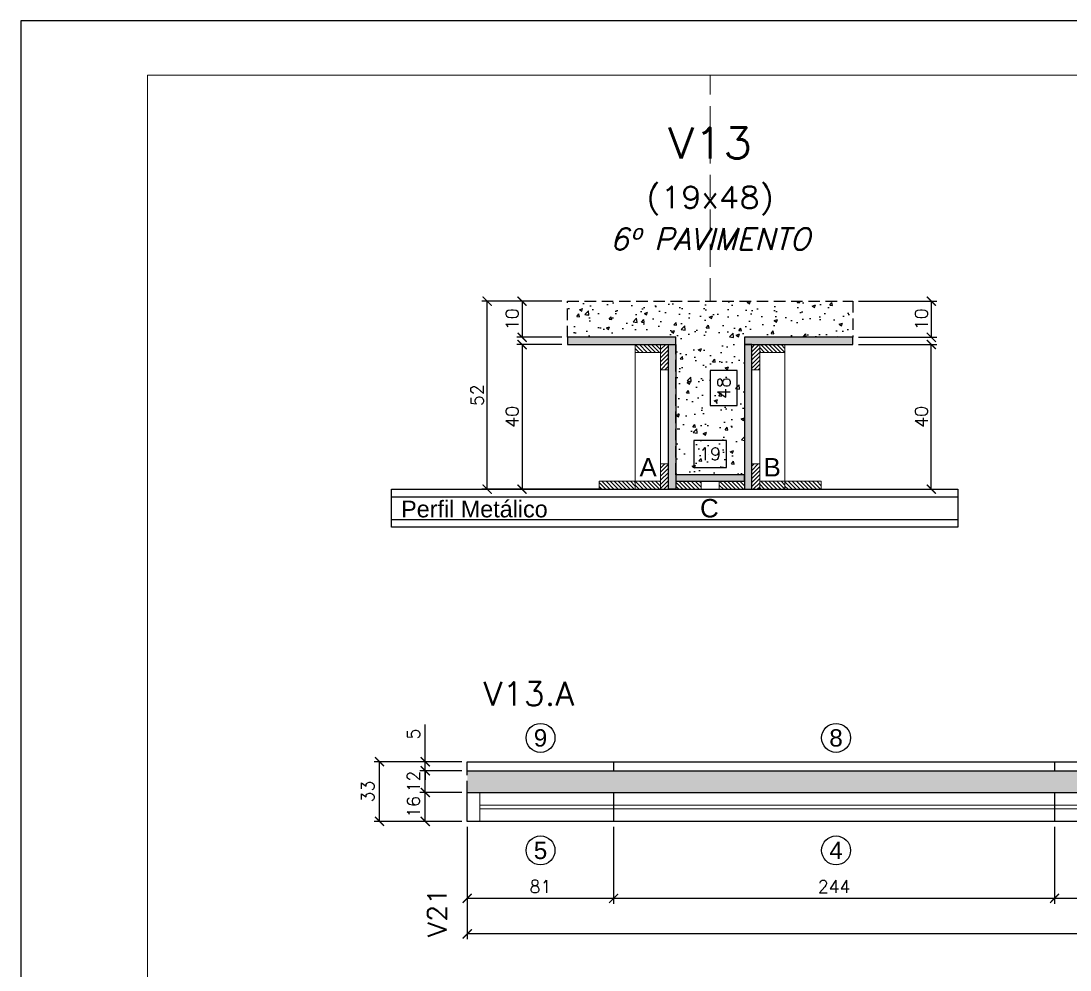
# Model space of a CAD drawing. Extents: x -23436 to 4767, y -4638 to 9755.
# Drawn here: x -20676 to -20096, y 1157 to 1682 of the extents above; entities that cross this region are included whole.
import ezdxf
from ezdxf.enums import TextEntityAlignment as Align

# ---------------------------------------------------------------- set-up
doc = ezdxf.new("R2010")
doc.units = 0
doc.header["$PDMODE"] = 2
doc.header["$PDSIZE"] = 10
doc.linetypes.add('CABLIN', pattern=[0.35, 0.25, -0.1])
doc.linetypes.add('HIDDEN', pattern=[9.525, 6.35, -3.175])
doc.layers.get('0').update_dxf_attribs({"lineweight": 13})
doc.layers.get('Defpoints').update_dxf_attribs({"lineweight": 13})
for name, color, linetype in [('Concreto', 250, 'HIDDEN'), ('Cota', 4, 'Continuous'), ('Cota Seção (2x)', 4, 'Continuous'), ('Hachura', 252, 'CABLIN'), ('MB Logo', 255, 'Continuous'), ('Painéis', 200, 'Continuous'), ('Perfil Metálico', 224, 'Continuous'), ('Romaneio', 10, 'Continuous'), ('Texto de Titulo', 7, 'Continuous'), ('Texto Qtd Sarr', 242, 'Continuous')]:
    doc.layers.add(name, color=color, linetype=linetype)
for name, color, linetype, lineweight in [('FOLHA MB', 7, 'Continuous', 13), ('Madeira', 100, 'Continuous', 13), ('Sarr 2.2x7', 40, 'Continuous', 9), ('Texto Seção', 7, 'Continuous', 15)]:
    doc.layers.add(name, color=color, linetype=linetype, lineweight=lineweight)
doc.layers.add('Laje_Perimetro', color=7, linetype='Continuous', plot=False)
doc.styles.add('ARIAL', font='arial.ttf', dxfattribs={"oblique": 15, "height": 25})
doc.styles.add('REGUA-120', font='ROMANS.shx', dxfattribs={"height": 15})
doc.styles.add('ROMANS', font='romans.shx')
doc.dimstyles.new('Cota Paínel', dxfattribs={"dimtxt": 7, "dimasz": 5, "dimexe": 3, "dimexo": 3, "dimgap": 3, "dimtad": 1, "dimdec": 1, "dimzin": 12, "dimdsep": 46, "dimtxsty": 'ROMANS', "dimblk": 'ARCHTICK', "dimcen": 0, "dimclrd": 4, "dimclre": 4, "dimclrt": 1, "dimadec": 1, "dimazin": 3, "dimtfac": 1, "dimtdec": 1, "dimtmove": 0, "dimatfit": 3, "dimldrblk": 'OBLIQUE', "dimfxl": 1, "dimtolj": 1, "dimtzin": 12, "dimarcsym": 0})
doc.dimstyles.new('Cota Seção (2x)', dxfattribs={"dimtxt": 7, "dimasz": 5, "dimexe": 3, "dimexo": 3, "dimgap": 2, "dimtad": 3, "dimdec": 1, "dimlfac": 0.5, "dimzin": 12, "dimdsep": 46, "dimtxsty": 'ROMANS', "dimblk": 'ARCHTICK', "dimcen": 0, "dimclrd": 4, "dimclre": 4, "dimclrt": 1, "dimadec": 1, "dimazin": 3, "dimtfac": 1, "dimtdec": 1, "dimtmove": 0, "dimatfit": 3, "dimldrblk": 'OBLIQUE', "dimfxl": 1, "dimtolj": 1, "dimtzin": 12, "dimarcsym": 0})
doc.dimstyles.new('Cota Seção interna', dxfattribs={"dimtxt": 7, "dimasz": 6, "dimexe": 0.18, "dimexo": 2, "dimgap": -4, "dimtad": 3, "dimdec": 1, "dimlfac": 0.5, "dimzin": 12, "dimdsep": 46, "dimtxsty": 'ROMANS', "dimblk": 'ARCHTICK', "dimcen": 0.09, "dimse1": 1, "dimse2": 1, "dimsd1": 1, "dimsd2": 1, "dimclrd": 180, "dimclre": 5, "dimclrt": 1, "dimadec": 0, "dimazin": 3, "dimtfac": 1, "dimtdec": 1, "dimtofl": 0, "dimtmove": 0, "dimatfit": 3, "dimldrblk": 'ARCHTICK', "dimfxl": 1, "dimtolj": 1, "dimtzin": 0, "dimarcsym": 0})
pattern_1 = [(315, (2642.5429, -6806.3843), (1.12253202, 1.12253202), [])]
pattern_2 = [(45, (-12014.8336, 24463.8796), (-1.12253202, 1.12253202), [])]
pattern_3 = [(45, (-12014.8336, 24485.8796), (-1.12253202, 1.12253202), [])]

# ---------------------------------------------------------------- blocks, each defined once
blk = doc.blocks.new('A$C169d8357')
at = {"layer": 'FOLHA MB', "color": 1}
for points in [[(0, 1199.94), (0, 149.94), (1485.02, 149.94), (1485.02, 1199.94)], [(70, 1169.94), (70, 179.94), (1455.02, 179.94), (1455.02, 1169.94)]]:
    blk.add_lwpolyline(points, close=True, dxfattribs=at)
blk = doc.blocks.new('_ArchTick')
at = {"color": 0, "linetype": 'ByBlock', "const_width": 0.15}
blk.add_lwpolyline([(-0.5, -0.5), (0.5, 0.5)], dxfattribs=at)
blk = doc.blocks.new('*D807')
at = {"layer": 'Cota', "color": 4, "lineweight": -2, "transparency": 16777216}
for p, q in [((-20104.49, 1236.5), (-20104.49, 1193.91)), ((-19860.49, 1236.5), (-19860.49, 1193.91)), ((-19860.49, 1196.91), (-20104.49, 1196.91))]:
    blk.add_line(p, q, dxfattribs=at)
at = {"layer": 'Defpoints', "color": 0, "transparency": 16777216}
for p in [(-20104.49, 1239.5), (-19860.49, 1239.5), (-20104.49, 1196.91)]:
    blk.add_point(p, dxfattribs=at)
at = {"layer": 'Cota', "color": 4, "lineweight": -2, "transparency": 16777216, "xscale": 5, "yscale": 5, "zscale": 5, "rotation": 180}
blk.add_blockref('_ArchTick', (-20104.49, 1196.91), dxfattribs=at)
at = {"layer": 'Cota', "color": 4, "lineweight": -2, "transparency": 16777216, "xscale": 5, "yscale": 5, "zscale": 5}
blk.add_blockref('_ArchTick', (-19860.49, 1196.91), dxfattribs=at)
at = {"layer": 'Cota', "color": 1, "transparency": 16777216, "insert": (-19982.49, 1203.41), "char_height": 7, "attachment_point": 5, "style": 'ROMANS'}
blk.add_mtext('\\A1;244', dxfattribs=at)
blk = doc.blocks.new('_OBLIQUE')
at = {"color": 0, "linetype": 'ByBlock', "lineweight": -2}
for p, q in [((0, 0), (-1, 0)), ((-0.5, -0.5), (0.5, 0.5))]:
    blk.add_line(p, q, dxfattribs=at)
blk = doc.blocks.new('*D808')
at = {"layer": 'Cota', "color": 4, "lineweight": -2, "transparency": 16777216}
for p, q in [((-20348.49, 1236.5), (-20348.49, 1193.91)), ((-20104.49, 1236.5), (-20104.49, 1193.91)), ((-20104.49, 1196.91), (-20348.49, 1196.91))]:
    blk.add_line(p, q, dxfattribs=at)
at = {"layer": 'Defpoints', "color": 0, "transparency": 16777216}
for p in [(-20348.49, 1239.5), (-20104.49, 1239.5), (-20348.49, 1196.91)]:
    blk.add_point(p, dxfattribs=at)
at = {"layer": 'Cota', "color": 4, "lineweight": -2, "transparency": 16777216, "xscale": 5, "yscale": 5, "zscale": 5, "rotation": 180}
blk.add_blockref('_ArchTick', (-20348.49, 1196.91), dxfattribs=at)
at = {"layer": 'Cota', "color": 4, "lineweight": -2, "transparency": 16777216, "xscale": 5, "yscale": 5, "zscale": 5}
blk.add_blockref('_ArchTick', (-20104.49, 1196.91), dxfattribs=at)
at = {"layer": 'Cota', "color": 1, "transparency": 16777216, "insert": (-20226.49, 1203.41), "char_height": 7, "attachment_point": 5, "style": 'ROMANS'}
blk.add_mtext('\\A1;244', dxfattribs=at)
blk = doc.blocks.new('*D809')
at = {"layer": 'Cota', "color": 4, "lineweight": -2, "transparency": 16777216}
for p, q in [((-20429.49, 1236.5), (-20429.49, 1193.91)), ((-20348.49, 1236.5), (-20348.49, 1193.91)), ((-20348.49, 1196.91), (-20429.49, 1196.91))]:
    blk.add_line(p, q, dxfattribs=at)
at = {"layer": 'Defpoints', "color": 0, "transparency": 16777216}
for p in [(-20429.49, 1239.5), (-20348.49, 1239.5), (-20429.49, 1196.91)]:
    blk.add_point(p, dxfattribs=at)
at = {"layer": 'Cota', "color": 4, "lineweight": -2, "transparency": 16777216, "xscale": 5, "yscale": 5, "zscale": 5, "rotation": 180}
blk.add_blockref('_ArchTick', (-20429.49, 1196.91), dxfattribs=at)
at = {"layer": 'Cota', "color": 4, "lineweight": -2, "transparency": 16777216, "xscale": 5, "yscale": 5, "zscale": 5}
blk.add_blockref('_ArchTick', (-20348.49, 1196.91), dxfattribs=at)
at = {"layer": 'Cota', "color": 1, "transparency": 16777216, "insert": (-20388.99, 1203.41), "char_height": 7, "attachment_point": 5, "style": 'ROMANS'}
blk.add_mtext('\\A1;81', dxfattribs=at)
blk = doc.blocks.new('*D810')
at = {"layer": 'Cota', "color": 4, "lineweight": -2, "transparency": 16777216}
for p, q in [((-20432.49, 1255.5), (-20455.69, 1255.5)), ((-20452.69, 1239.5), (-20452.69, 1255.5)), ((-20432.49, 1239.5), (-20455.69, 1239.5))]:
    blk.add_line(p, q, dxfattribs=at)
at = {"layer": 'Defpoints', "color": 0, "transparency": 16777216}
for p in [(-20452.69, 1255.5), (-20429.49, 1255.5), (-20429.49, 1239.5)]:
    blk.add_point(p, dxfattribs=at)
at = {"layer": 'Cota', "color": 4, "lineweight": -2, "transparency": 16777216, "xscale": 5, "yscale": 5, "zscale": 5}
for p, rotation in [((-20452.69, 1255.5), 90), ((-20452.69, 1239.5), 270)]:
    blk.add_blockref('_ArchTick', p, dxfattribs=dict(at, rotation=rotation))
at = {"layer": 'Cota', "color": 1, "transparency": 16777216, "insert": (-20459.19, 1247.5), "char_height": 7, "attachment_point": 5, "rotation": 90, "style": 'ROMANS'}
blk.add_mtext('\\A1;16', dxfattribs=at)
blk = doc.blocks.new('*D811')
at = {"layer": 'Cota', "color": 4, "lineweight": -2, "transparency": 16777216}
for p, q in [((-20432.49, 1267.5), (-20455.69, 1267.5)), ((-20452.69, 1255.5), (-20452.69, 1267.5)), ((-20432.49, 1255.5), (-20455.69, 1255.5))]:
    blk.add_line(p, q, dxfattribs=at)
at = {"layer": 'Defpoints', "color": 0, "transparency": 16777216}
for p in [(-20452.69, 1267.5), (-20429.49, 1267.5), (-20429.49, 1255.5)]:
    blk.add_point(p, dxfattribs=at)
at = {"layer": 'Cota', "color": 4, "lineweight": -2, "transparency": 16777216, "xscale": 5, "yscale": 5, "zscale": 5}
for p, rotation in [((-20452.69, 1267.5), 90), ((-20452.69, 1255.5), 270)]:
    blk.add_blockref('_ArchTick', p, dxfattribs=dict(at, rotation=rotation))
at = {"layer": 'Cota', "color": 1, "transparency": 16777216, "insert": (-20459.19, 1261.5), "char_height": 7, "attachment_point": 5, "rotation": 90, "style": 'ROMANS'}
blk.add_mtext('\\A1;12', dxfattribs=at)
blk = doc.blocks.new('*D812')
at = {"layer": 'Cota', "color": 4, "lineweight": -2, "transparency": 16777216}
for p, q in [((-20452.69, 1272.5), (-20452.69, 1293.16)), ((-20432.49, 1272.5), (-20455.69, 1272.5)), ((-20452.69, 1267.5), (-20452.69, 1272.5)), ((-20432.49, 1267.5), (-20455.69, 1267.5)), ((-20452.69, 1267.5), (-20452.69, 1262.5))]:
    blk.add_line(p, q, dxfattribs=at)
at = {"layer": 'Defpoints', "color": 0, "transparency": 16777216}
for p in [(-20452.69, 1272.5), (-20429.49, 1272.5), (-20429.49, 1267.5)]:
    blk.add_point(p, dxfattribs=at)
at = {"layer": 'Cota', "color": 4, "lineweight": -2, "transparency": 16777216, "xscale": 5, "yscale": 5, "zscale": 5}
for p, rotation in [((-20452.69, 1272.5), 270), ((-20452.69, 1267.5), 90)]:
    blk.add_blockref('_ArchTick', p, dxfattribs=dict(at, rotation=rotation))
at = {"layer": 'Cota', "color": 1, "transparency": 16777216, "insert": (-20459.19, 1287.83), "char_height": 7, "attachment_point": 5, "rotation": 90, "style": 'ROMANS'}
blk.add_mtext('\\A1;5', dxfattribs=at)
blk = doc.blocks.new('*D813')
at = {"layer": 'Cota', "color": 4, "lineweight": -2, "transparency": 16777216}
for p, q in [((-20432.49, 1272.5), (-20481, 1272.5)), ((-20478, 1239.5), (-20478, 1272.5)), ((-20432.49, 1239.5), (-20481, 1239.5))]:
    blk.add_line(p, q, dxfattribs=at)
at = {"layer": 'Defpoints', "color": 0, "transparency": 16777216}
for p in [(-20478, 1272.5), (-20429.49, 1272.5), (-20429.49, 1239.5)]:
    blk.add_point(p, dxfattribs=at)
at = {"layer": 'Cota', "color": 4, "lineweight": -2, "transparency": 16777216, "xscale": 5, "yscale": 5, "zscale": 5}
for p, rotation in [((-20478, 1272.5), 90), ((-20478, 1239.5), 270)]:
    blk.add_blockref('_ArchTick', p, dxfattribs=dict(at, rotation=rotation))
at = {"layer": 'Cota', "color": 1, "transparency": 16777216, "insert": (-20484.5, 1256), "char_height": 7, "attachment_point": 5, "rotation": 90, "style": 'ROMANS'}
blk.add_mtext('\\A1;33', dxfattribs=at)
blk = doc.blocks.new('*D798')
at = {"layer": 'Cota', "color": 4, "lineweight": -2, "transparency": 16777216}
for p, q in [((-20429.49, 1236.5), (-20429.49, 1174.25)), ((-19616.49, 1236.5), (-19616.49, 1174.25)), ((-19616.49, 1177.25), (-20429.49, 1177.25))]:
    blk.add_line(p, q, dxfattribs=at)
at = {"layer": 'Defpoints', "color": 0, "transparency": 16777216}
for p in [(-20429.49, 1239.5), (-19616.49, 1239.5), (-20429.49, 1177.25)]:
    blk.add_point(p, dxfattribs=at)
at = {"layer": 'Cota', "color": 4, "lineweight": -2, "transparency": 16777216, "xscale": 5, "yscale": 5, "zscale": 5, "rotation": 180}
blk.add_blockref('_ArchTick', (-20429.49, 1177.25), dxfattribs=at)
at = {"layer": 'Cota', "color": 4, "lineweight": -2, "transparency": 16777216, "xscale": 5, "yscale": 5, "zscale": 5}
blk.add_blockref('_ArchTick', (-19616.49, 1177.25), dxfattribs=at)
at = {"layer": 'Cota', "color": 1, "transparency": 16777216, "insert": (-20022.99, 1183.75), "char_height": 7, "attachment_point": 5, "style": 'ROMANS'}
blk.add_mtext('\\A1;813', dxfattribs=at)
blk = doc.blocks.new('titulo1')
at = {"layer": 'Defpoints', "color": 252, "linetype": 'HIDDEN', "ltscale": 2}
blk.add_line((0, 0), (0, 125), dxfattribs=at)
at = {"layer": 'Defpoints', "style": 'ROMANS', "oblique": 15}
blk.add_attdef('FOLHA', text='', height=10, dxfattribs=at).set_placement((0, 15.58), align=Align.MIDDLE_CENTER)
at = {"layer": 'Texto Qtd Sarr', "color": 3, "style": 'ROMANS', "oblique": 15}
for tag, height, p in [('TITULO', 17, (0, 71.45)), ('SEÇÃO', 12, (0, 41.55))]:
    blk.add_attdef(tag, text='', height=height, dxfattribs=at).set_placement(p, align=Align.MIDDLE_CENTER)
blk = doc.blocks.new('*D821')
at = {"layer": 'Cota Seção (2x)', "color": 180, "lineweight": -2, "transparency": 16777216}
for p, q in [((-20286.08, 1450.26), (-20304.08, 1450.26)), ((-20304.08, 1450.26), (-20304.08, 1435.26)), ((-20286.08, 1435.26), (-20286.08, 1450.26)), ((-20304.08, 1435.26), (-20286.08, 1435.26))]:
    blk.add_line(p, q, dxfattribs=at)
at = {"layer": 'Defpoints', "color": 0, "transparency": 16777216}
for p in [(-20314.08, 1431.26), (-20276.08, 1431.26), (-20276.08, 1431.26)]:
    blk.add_point(p, dxfattribs=at)
at = {"layer": 'Cota Seção (2x)', "color": 1, "transparency": 16777216, "insert": (-20295.08, 1442.76), "char_height": 7, "attachment_point": 5, "style": 'ROMANS'}
blk.add_mtext('\\A1;19', dxfattribs=at)
blk = doc.blocks.new('*D822')
at = {"layer": 'Cota', "color": 4, "lineweight": -2, "transparency": 16777216}
for p, q in [((-20213.08, 1527.26), (-20169.71, 1527.26)), ((-20172.71, 1527.26), (-20172.71, 1507.26)), ((-20213.08, 1507.26), (-20169.71, 1507.26))]:
    blk.add_line(p, q, dxfattribs=at)
at = {"layer": 'Defpoints', "color": 0, "transparency": 16777216}
for p in [(-20216.08, 1527.26), (-20216.08, 1507.26), (-20172.71, 1507.26)]:
    blk.add_point(p, dxfattribs=at)
at = {"layer": 'Cota', "color": 4, "lineweight": -2, "transparency": 16777216, "xscale": 5, "yscale": 5, "zscale": 5}
for p, rotation in [((-20172.71, 1527.26), 90), ((-20172.71, 1507.26), 270)]:
    blk.add_blockref('_ArchTick', p, dxfattribs=dict(at, rotation=rotation))
at = {"layer": 'Cota', "color": 1, "transparency": 16777216, "insert": (-20178.21, 1517.26), "char_height": 7, "attachment_point": 5, "rotation": 90, "style": 'ROMANS'}
blk.add_mtext('\\A1;10', dxfattribs=at)
blk = doc.blocks.new('*D827')
at = {"layer": 'Cota', "color": 4, "lineweight": -2, "transparency": 16777216}
for p, q in [((-20377.08, 1527.26), (-20421.45, 1527.26)), ((-20418.45, 1423.26), (-20418.45, 1527.26)), ((-20355.08, 1423.26), (-20421.45, 1423.26))]:
    blk.add_line(p, q, dxfattribs=at)
at = {"layer": 'Defpoints', "color": 0, "transparency": 16777216}
for p in [(-20418.45, 1527.26), (-20374.08, 1527.26), (-20352.08, 1423.26)]:
    blk.add_point(p, dxfattribs=at)
at = {"layer": 'Cota', "color": 4, "lineweight": -2, "transparency": 16777216, "xscale": 5, "yscale": 5, "zscale": 5}
for p, rotation in [((-20418.45, 1527.26), 90), ((-20418.45, 1423.26), 270)]:
    blk.add_blockref('_ArchTick', p, dxfattribs=dict(at, rotation=rotation))
at = {"layer": 'Cota', "color": 1, "transparency": 16777216, "insert": (-20423.95, 1475.26), "char_height": 7, "attachment_point": 5, "rotation": 90, "style": 'ROMANS'}
blk.add_mtext('\\A1;52', dxfattribs=at)
blk = doc.blocks.new('*D828')
at = {"layer": 'Cota', "color": 4, "lineweight": -2, "transparency": 16777216}
for p, q in [((-20213.08, 1503.26), (-20169.71, 1503.26)), ((-20172.71, 1423.26), (-20172.71, 1503.26)), ((-20235.08, 1423.26), (-20169.71, 1423.26))]:
    blk.add_line(p, q, dxfattribs=at)
at = {"layer": 'Defpoints', "color": 0, "transparency": 16777216}
for p in [(-20216.08, 1503.26), (-20172.71, 1503.26), (-20238.08, 1423.26)]:
    blk.add_point(p, dxfattribs=at)
at = {"layer": 'Cota', "color": 4, "lineweight": -2, "transparency": 16777216, "xscale": 5, "yscale": 5, "zscale": 5}
for p, rotation in [((-20172.71, 1503.26), 90), ((-20172.71, 1423.26), 270)]:
    blk.add_blockref('_ArchTick', p, dxfattribs=dict(at, rotation=rotation))
at = {"layer": 'Cota', "color": 1, "transparency": 16777216, "insert": (-20178.21, 1463.26), "char_height": 7, "attachment_point": 5, "rotation": 90, "style": 'ROMANS'}
blk.add_mtext('\\A1;40', dxfattribs=at)
blk = doc.blocks.new('*D829')
at = {"layer": 'Cota Seção (2x)', "color": 180, "lineweight": -2, "transparency": 16777216}
for p, q in [((-20280.08, 1488.93), (-20295.08, 1488.93)), ((-20295.08, 1488.93), (-20295.08, 1469.59)), ((-20280.08, 1469.59), (-20280.08, 1488.93)), ((-20295.08, 1469.59), (-20280.08, 1469.59))]:
    blk.add_line(p, q, dxfattribs=at)
at = {"layer": 'Defpoints', "color": 0, "transparency": 16777216}
for p in [(-20276.08, 1527.26), (-20276.08, 1527.26), (-20276.08, 1431.26)]:
    blk.add_point(p, dxfattribs=at)
at = {"layer": 'Cota Seção (2x)', "color": 1, "transparency": 16777216, "insert": (-20287.58, 1479.26), "char_height": 7, "attachment_point": 5, "rotation": 90, "style": 'ROMANS'}
blk.add_mtext('\\A1;48', dxfattribs=at)
blk = doc.blocks.new('*D830')
at = {"layer": 'Cota', "color": 4, "lineweight": -2, "transparency": 16777216}
for p, q in [((-20377.08, 1527.26), (-20402.13, 1527.26)), ((-20399.13, 1527.26), (-20399.13, 1507.26)), ((-20377.08, 1507.26), (-20402.13, 1507.26))]:
    blk.add_line(p, q, dxfattribs=at)
at = {"layer": 'Defpoints', "color": 0, "transparency": 16777216}
for p in [(-20374.08, 1527.26), (-20399.13, 1507.26), (-20374.08, 1507.26)]:
    blk.add_point(p, dxfattribs=at)
at = {"layer": 'Cota', "color": 4, "lineweight": -2, "transparency": 16777216, "xscale": 5, "yscale": 5, "zscale": 5}
for p, rotation in [((-20399.13, 1527.26), 90), ((-20399.13, 1507.26), 270)]:
    blk.add_blockref('_ArchTick', p, dxfattribs=dict(at, rotation=rotation))
at = {"layer": 'Cota', "color": 1, "transparency": 16777216, "insert": (-20404.63, 1517.26), "char_height": 7, "attachment_point": 5, "rotation": 90, "style": 'ROMANS'}
blk.add_mtext('\\A1;10', dxfattribs=at)
blk = doc.blocks.new('*D831')
at = {"layer": 'Cota', "color": 4, "lineweight": -2, "transparency": 16777216}
for p, q in [((-20377.08, 1503.26), (-20402.13, 1503.26)), ((-20399.13, 1503.26), (-20399.13, 1423.26)), ((-20355.08, 1423.26), (-20402.13, 1423.26))]:
    blk.add_line(p, q, dxfattribs=at)
at = {"layer": 'Defpoints', "color": 0, "transparency": 16777216}
for p in [(-20374.08, 1503.26), (-20399.13, 1423.26), (-20352.08, 1423.26)]:
    blk.add_point(p, dxfattribs=at)
at = {"layer": 'Cota', "color": 4, "lineweight": -2, "transparency": 16777216, "xscale": 5, "yscale": 5, "zscale": 5}
for p, rotation in [((-20399.13, 1503.26), 90), ((-20399.13, 1423.26), 270)]:
    blk.add_blockref('_ArchTick', p, dxfattribs=dict(at, rotation=rotation))
at = {"layer": 'Cota', "color": 1, "transparency": 16777216, "insert": (-20404.63, 1463.26), "char_height": 7, "attachment_point": 5, "rotation": 90, "style": 'ROMANS'}
blk.add_mtext('\\A1;40', dxfattribs=at)

msp = doc.modelspace()

# ---------------------------------------------------------------- hatches: boundary and pattern name
at = {"layer": 'Concreto'}
h = msp.add_hatch(dxfattribs=at)
h.set_pattern_fill('AR-CONC', color=256, scale=2.5)
h.set_pattern_definition([(50, (-1497.448, -5719.665), (17.931505, -1.568803), [1.875, -20.625]), (355, (-1497.448, -5719.665), (-3.468783, 18.804803), [1.5, -16.5]), (100.45144, (-1495.953, -5719.796), (14.462721, 17.236), [1.593505, -17.528553]), (46.1842, (-1497.448, -5714.665), (26.681033, -4.137982), [2.8125, -30.9375]), (96.63564, (-1495.224, -5715.01), (23.36655, 24.352965), [2.39026, -26.292844]), (351.18416, (-1497.448, -5714.665), (23.36655, 24.352965), [2.25, -24.75]), (21, (-1494.948, -5715.915), (14.922676, -10.065472), [1.875, -20.625]), (326, (-1494.948, -5715.915), (6.082883, 18.128751), [1.5, -16.5]), (71.45144, (-1493.704, -5716.754), (21.00556, 8.063279), [1.593505, -17.528553]), (37.5, (-1497.448, -5719.6655), (0.3039964, 8.3223463), [0, -16.3, 0, -16.75, 0, -16.5625]), (7.5, (-1497.448, -5719.6655), (6.5767384, 9.8602928), [0, -9.55, 0, -15.925, 0, -6.3125]), (327.5, (-1503.023, -5719.6655), (13.345561, -0.5638718), [0, -6.25, 0, -19.5, 0, -25.875]), (317.5, (-1505.523, -5719.665), (14.579654, 2.5026246), [0, -8.125, 0, -12.95, 0, -18.375])])
h.paths.add_polyline_path([(-20374.08, 1507.26), (-20374.08, 1527.26), (-20216.08, 1527.26), (-20216.08, 1507.26), (-20276.08, 1507.26), (-20276.08, 1431.26), (-20314.08, 1431.26), (-20314.08, 1507.26)])
h = msp.add_hatch(dxfattribs=at)
h.set_pattern_fill('AR-CONC', color=256, scale=2.5)
h.set_pattern_definition([(50, (-4755.02, -1150), (17.931505, -1.568803), [1.875, -20.625]), (355, (-4755.02, -1150), (-3.468783, 18.804803), [1.5, -16.5]), (100.45144, (-4753.526, -1150.13), (14.462721, 17.236), [1.593505, -17.528553]), (46.1842, (-4755.02, -1145), (26.681033, -4.137982), [2.8125, -30.9375]), (96.63564, (-4752.797, -1145.345), (23.36655, 24.352965), [2.39026, -26.292844]), (351.18416, (-4755.02, -1145), (23.36655, 24.352965), [2.25, -24.75]), (21, (-4752.52, -1146.25), (14.922676, -10.065472), [1.875, -20.625]), (326, (-4752.52, -1146.25), (6.082883, 18.128751), [1.5, -16.5]), (71.45144, (-4751.277, -1147.089), (21.00556, 8.063279), [1.593505, -17.528553]), (37.5, (-4755.0204, -1150), (0.3039964, 8.3223463), [0, -16.3, 0, -16.75, 0, -16.5625]), (7.5, (-4755.02, -1150), (6.5767384, 9.860293), [0, -9.55, 0, -15.925, 0, -6.3125]), (327.5, (-4760.5954, -1150), (13.345561, -0.5638718), [0, -6.25, 0, -19.5, 0, -25.875]), (317.5, (-4763.095, -1150), (14.579654, 2.5026246), [0, -8.125, 0, -12.95, 0, -18.375])])
h.paths.add_polyline_path([(-20429.49, 1267.5), (-19616.49, 1267.5), (-19616.49, 1255.5), (-20429.49, 1255.5)])
at = {"layer": 'Hachura'}
h = msp.add_hatch(color=256, dxfattribs=at)
h.dxf.hatch_style = 1
h.paths.add_polyline_path([(-20314.08, 1503.26), (-20314.08, 1507.26), (-20374.08, 1507.26), (-20374.08, 1503.26)])
h = msp.add_hatch(color=256, dxfattribs=at)
h.dxf.hatch_style = 1
h.paths.add_polyline_path([(-20216.08, 1503.26), (-20216.08, 1507.26), (-20276.08, 1507.26), (-20276.08, 1503.26)])
h = msp.add_hatch(dxfattribs=at)
h.set_pattern_fill('ANSI31', color=256, scale=0.5, angle=270, style=0)
h.set_pattern_definition([(315, (2638.1429, -6804.3843), (1.12253202, 1.12253202), [])])
h.paths.add_polyline_path([(-20322.48, 1498.86), (-20322.48, 1503.26), (-20336.48, 1503.26), (-20336.48, 1498.86)])
h = msp.add_hatch(dxfattribs=at)
h.set_pattern_fill('ANSI31', color=256, scale=0.5, angle=360, style=0)
h.set_pattern_definition(pattern_2)
h.paths.add_polyline_path([(-20318.08, 1503.26), (-20322.48, 1503.26), (-20322.48, 1489.26), (-20318.08, 1489.26)])
h = msp.add_hatch(color=256, dxfattribs=at)
h.dxf.hatch_style = 1
h.paths.add_polyline_path([(-20318.08, 1503.26), (-20314.08, 1503.26), (-20314.08, 1423.26), (-20318.08, 1423.26)])
h = msp.add_hatch(color=256, dxfattribs=at)
h.dxf.hatch_style = 1
h.paths.add_polyline_path([(-20272.08, 1503.26), (-20276.08, 1503.26), (-20276.08, 1423.26), (-20272.08, 1423.26)])
h = msp.add_hatch(dxfattribs=at)
h.set_pattern_fill('ANSI31', color=256, scale=0.5, angle=360, style=0)
h.set_pattern_definition(pattern_2)
h.paths.add_polyline_path([(-20272.08, 1503.26), (-20267.68, 1503.26), (-20267.68, 1489.26), (-20272.08, 1489.26)])
h = msp.add_hatch(dxfattribs=at)
h.set_pattern_fill('ANSI31', color=256, scale=0.5, angle=270, style=0)
h.set_pattern_definition([(315, (2646.9429, -6804.3843), (1.12253202, 1.12253202), [])])
h.paths.add_polyline_path([(-20267.68, 1498.86), (-20267.68, 1503.26), (-20253.68, 1503.26), (-20253.68, 1498.86)])
h = msp.add_hatch(dxfattribs=at)
h.set_pattern_fill('ANSI31', color=256, scale=0.5, angle=360, style=0)
h.set_pattern_definition(pattern_3)
h.paths.add_polyline_path([(-20318.08, 1423.26), (-20322.48, 1423.26), (-20322.48, 1437.26), (-20318.08, 1437.26)])
h = msp.add_hatch(dxfattribs=at)
h.set_pattern_fill('ANSI31', color=256, scale=0.5, angle=360, style=0)
h.set_pattern_definition(pattern_3)
h.paths.add_polyline_path([(-20272.08, 1423.26), (-20267.68, 1423.26), (-20267.68, 1437.26), (-20272.08, 1437.26)])
h = msp.add_hatch(color=256, dxfattribs=at)
h.dxf.hatch_style = 1
h.paths.add_polyline_path([(-20276.08, 1427.66), (-20276.08, 1431.26), (-20314.08, 1431.26), (-20314.08, 1427.66)])
h = msp.add_hatch(dxfattribs=at)
h.set_pattern_fill('ANSI31', color=256, scale=0.5, angle=270, style=0)
h.set_pattern_definition([(315, (2638.1429, -6806.3843), (1.12253202, 1.12253202), [])])
h.paths.add_polyline_path([(-20356.48, 1423.26), (-20356.48, 1427.66), (-20336.48, 1427.66), (-20336.48, 1423.26)])
h = msp.add_hatch(dxfattribs=at)
h.set_pattern_fill('ANSI31', color=256, scale=0.5, angle=270, style=0)
h.set_pattern_definition([(315, (2638.1429, -6879.9843), (1.12253202, 1.12253202), [])])
h.paths.add_polyline_path([(-20322.48, 1423.26), (-20322.48, 1427.66), (-20336.48, 1427.66), (-20336.48, 1423.26)])
h = msp.add_hatch(dxfattribs=at)
h.set_pattern_fill('ANSI31', color=256, scale=0.5, angle=270, style=0)
h.set_pattern_definition(pattern_1)
h.paths.add_polyline_path([(-20314.08, 1423.26), (-20314.08, 1427.66), (-20300.08, 1427.66), (-20300.08, 1423.26)])
h = msp.add_hatch(dxfattribs=at)
h.set_pattern_fill('ANSI31', color=256, scale=0.5, angle=270, style=0)
h.set_pattern_definition(pattern_1)
h.paths.add_polyline_path([(-20276.08, 1423.26), (-20276.08, 1427.66), (-20290.08, 1427.66), (-20290.08, 1423.26)])
h = msp.add_hatch(dxfattribs=at)
h.set_pattern_fill('ANSI31', color=256, scale=0.5, angle=270, style=0)
h.set_pattern_definition([(315, (2646.9429, -6879.9843), (1.12253202, 1.12253202), [])])
h.paths.add_polyline_path([(-20267.68, 1423.26), (-20267.68, 1427.66), (-20253.68, 1427.66), (-20253.68, 1423.26)])
h = msp.add_hatch(dxfattribs=at)
h.set_pattern_fill('ANSI31', color=256, scale=0.5, angle=270, style=0)
h.set_pattern_definition([(315, (2646.9429, -6806.3843), (1.12253202, 1.12253202), [])])
h.paths.add_polyline_path([(-20233.68, 1423.26), (-20233.68, 1427.66), (-20253.68, 1427.66), (-20253.68, 1423.26)])

# ---------------------------------------------------------------- linework, layer by layer
at = {"layer": 'Concreto'}
msp.add_line((-20429.49, 1255.5), (-20429.49, 1267.5), dxfattribs=at)
msp.add_lwpolyline([(-20374.08, 1507.26), (-20374.08, 1527.26), (-20216.08, 1527.26), (-20216.08, 1507.26), (-20276.08, 1507.26), (-20276.08, 1431.26), (-20314.08, 1431.26), (-20314.08, 1507.26)], close=True, dxfattribs=at)
at = {"layer": 'Laje_Perimetro'}
msp.add_lwpolyline([(-19191.38, 1682.26), (-20676.4, 1682.26), (-20676.4, 632.26), (-19191.38, 632.26)], close=True, dxfattribs=at)
at = {"layer": 'Madeira'}
for points in [[(-20322.48, 1498.86), (-20322.48, 1503.26), (-20336.48, 1503.26), (-20336.48, 1498.86)], [(-20322.48, 1503.26), (-20336.48, 1503.26), (-20336.48, 1423.26), (-20322.48, 1423.26)], [(-20318.08, 1503.26), (-20322.48, 1503.26), (-20322.48, 1489.26), (-20318.08, 1489.26)], [(-20272.08, 1503.26), (-20267.68, 1503.26), (-20267.68, 1489.26), (-20272.08, 1489.26)], [(-20267.68, 1498.86), (-20267.68, 1503.26), (-20253.68, 1503.26), (-20253.68, 1498.86)], [(-20267.68, 1503.26), (-20253.68, 1503.26), (-20253.68, 1423.26), (-20267.68, 1423.26)], [(-20318.08, 1423.26), (-20322.48, 1423.26), (-20322.48, 1437.26), (-20318.08, 1437.26)], [(-20272.08, 1423.26), (-20267.68, 1423.26), (-20267.68, 1437.26), (-20272.08, 1437.26)], [(-20356.48, 1423.26), (-20356.48, 1427.66), (-20336.48, 1427.66), (-20336.48, 1423.26)], [(-20322.48, 1423.26), (-20322.48, 1427.66), (-20336.48, 1427.66), (-20336.48, 1423.26)], [(-20314.08, 1423.26), (-20314.08, 1427.66), (-20300.08, 1427.66), (-20300.08, 1423.26)], [(-20276.08, 1423.26), (-20276.08, 1427.66), (-20290.08, 1427.66), (-20290.08, 1423.26)], [(-20267.68, 1423.26), (-20267.68, 1427.66), (-20253.68, 1427.66), (-20253.68, 1423.26)], [(-20233.68, 1423.26), (-20233.68, 1427.66), (-20253.68, 1427.66), (-20253.68, 1423.26)]]:
    msp.add_lwpolyline(points, close=True, dxfattribs=at)
at = {"layer": 'Painéis'}
for p, q in [((-20429.49, 1267.5), (-20429.49, 1272.5)), ((-20429.49, 1272.5), (-19616.49, 1272.5)), ((-20348.49, 1272.5), (-20348.49, 1267.5)), ((-20104.49, 1272.5), (-20104.49, 1267.5)), ((-20429.49, 1267.5), (-19616.49, 1267.5)), ((-20429.49, 1239.5), (-20429.49, 1255.5)), ((-20429.49, 1255.5), (-19616.49, 1255.5)), ((-20348.49, 1255.5), (-20348.49, 1239.5)), ((-20104.49, 1255.5), (-20104.49, 1239.5)), ((-19616.49, 1239.5), (-20429.49, 1239.5))]:
    msp.add_line(p, q, dxfattribs=at)
for points in [[(-20314.08, 1503.26), (-20314.08, 1507.26), (-20374.08, 1507.26), (-20374.08, 1503.26)], [(-20216.08, 1503.26), (-20216.08, 1507.26), (-20276.08, 1507.26), (-20276.08, 1503.26)], [(-20318.08, 1503.26), (-20314.08, 1503.26), (-20314.08, 1423.26), (-20318.08, 1423.26)], [(-20272.08, 1503.26), (-20276.08, 1503.26), (-20276.08, 1423.26), (-20272.08, 1423.26)], [(-20276.08, 1427.66), (-20276.08, 1431.26), (-20314.08, 1431.26), (-20314.08, 1427.66)]]:
    msp.add_lwpolyline(points, close=True, dxfattribs=at)
at = {"layer": 'Perfil Metálico'}
msp.add_lwpolyline([(-20158.06, 1402.19), (-20471.41, 1402.19), (-20471.41, 1423.26), (-20158.06, 1423.26)], close=True, dxfattribs=at)
for points in [[(-20471.41, 1419.1), (-20158.06, 1419.1)], [(-20158.06, 1406.35), (-20471.41, 1406.35)]]:
    msp.add_lwpolyline(points, dxfattribs=at)
at = {"layer": 'Romaneio'}
for centre in [(-20388.94, 1285.67), (-20225.43, 1285.67), (-20388.94, 1223.45), (-20225.43, 1223.45)]:
    msp.add_circle(centre, 8, dxfattribs=at)
at = {"layer": 'Sarr 2.2x7', "color": 50}
for p, q in [((-19616.49, 1272.5), (-20429.49, 1272.5)), ((-20429.49, 1272.5), (-20429.49, 1270)), ((-20429.49, 1267.5), (-20429.49, 1270)), ((-19616.49, 1267.5), (-20429.49, 1267.5)), ((-20429.49, 1255.5), (-20425.99, 1255.5)), ((-20429.49, 1255.5), (-20429.49, 1239.5)), ((-20422.49, 1255.5), (-20425.99, 1255.5)), ((-20422.49, 1255.5), (-20422.49, 1239.5)), ((-19616.49, 1255.5), (-20422.49, 1255.5)), ((-20422.49, 1255.5), (-20422.49, 1252)), ((-20422.49, 1248.5), (-20422.49, 1252)), ((-19616.49, 1248.5), (-20422.49, 1248.5)), ((-20422.49, 1246.5), (-20422.49, 1243)), ((-20422.49, 1246.5), (-19702.49, 1246.5)), ((-20422.49, 1239.5), (-20422.49, 1243)), ((-20429.49, 1239.5), (-20425.99, 1239.5)), ((-20422.49, 1239.5), (-20425.99, 1239.5)), ((-20422.49, 1239.5), (-19702.49, 1239.5))]:
    msp.add_line(p, q, dxfattribs=at)

# ---------------------------------------------------------------- block references
at = {"layer": 'MB Logo'}
msp.add_blockref('A$C169d8357', (-20676.4, 482.32), dxfattribs=at)
at = {"layer": 'Texto Seção'}
ref = msp.add_blockref('titulo1', (-20295.08, 1527.26), dxfattribs=at)
ref.add_attrib('TITULO', 'V13', dxfattribs={"layer": 'Texto de Titulo', "color": 7, "height": 17, "style": 'ROMANS', "width": 1.1}).set_placement((-20295.08, 1614.76), align=Align.MIDDLE_CENTER)
ref.add_attrib('SEÇÃO', '(19x48)', dxfattribs={"layer": 'Texto de Titulo', "color": 7, "height": 12, "style": 'ROMANS', "width": 1.1}).set_placement((-20295.08, 1584.76), align=Align.MIDDLE_CENTER)
ref.add_attrib('REAPROVEITAMENTO', '6º PAVIMENTO', dxfattribs={"layer": 'Texto de Titulo', "color": 7, "height": 12, "style": 'ROMANS', "oblique": 15}).set_placement((-20295.08, 1561.63), align=Align.MIDDLE_CENTER)

# ---------------------------------------------------------------- texts
at = {"layer": 'Romaneio', "color": 0, "style": 'ARIAL'}
for s, p in [('9', (-20388.94, 1285.67)), ('8', (-20225.43, 1285.67)), ('5', (-20388.94, 1223.45)), ('4', (-20225.43, 1223.45))]:
    msp.add_text(s, height=9.6, dxfattribs=at).set_placement(p, align=Align.MIDDLE_CENTER)
at = {"layer": 'Texto Seção', "color": 0, "linetype": 'Continuous', "style": 'ARIAL'}
for s, p in [('A', (-20329.4, 1435.39)), ('B', (-20260.75, 1435.39)), ('C', (-20295.51, 1412.72))]:
    msp.add_text(s, height=10.22, dxfattribs=at).set_placement(p, align=Align.MIDDLE_CENTER)
at = {"layer": 'Texto Seção', "style": 'ARIAL'}
msp.add_text('Perfil Metálico', height=9.24, dxfattribs=at).set_placement((-20425.51, 1412.28), align=Align.MIDDLE_CENTER)
at = {"layer": 'Texto Seção', "style": 'REGUA-120', "width": 1.05}
msp.add_text('V13.A', height=13, dxfattribs=at).set_placement((-20420.52, 1303.59))
msp.add_text('V21', height=10.4, rotation=90, dxfattribs=at).set_placement((-20446.14, 1189.06), align=Align.MIDDLE_CENTER)

# ---------------------------------------------------------------- dimensions: what is measured, and where the dimension line sits
at = {"layer": 'Cota'}
for base, p1, p2, angle, dimstyle, picture, middle in [((-20418.45, 1527.26), (-20352.08, 1423.26), (-20374.08, 1527.26), 90, 'Cota Seção (2x)', '*D827', (-20423.95, 1475.26)), ((-20399.13, 1507.26), (-20374.08, 1527.26), (-20374.08, 1507.26), 90, 'Cota Seção (2x)', '*D830', (-20404.63, 1517.26)), ((-20172.71, 1507.26), (-20216.08, 1527.26), (-20216.08, 1507.26), 90, 'Cota Seção (2x)', '*D822', (-20178.21, 1517.26)), ((-20399.13, 1423.26), (-20374.08, 1503.26), (-20352.08, 1423.26), 90, 'Cota Seção (2x)', '*D831', (-20404.63, 1463.26)), ((-20172.71, 1503.26), (-20238.08, 1423.26), (-20216.08, 1503.26), 90, 'Cota Seção (2x)', '*D828', (-20178.21, 1463.26)), ((-20452.69, 1272.5), (-20429.49, 1267.5), (-20429.49, 1272.5), 90, 'Cota Paínel', '*D812', (-20459.19, 1287.83)), ((-20478, 1272.5), (-20429.49, 1239.5), (-20429.49, 1272.5), 90, 'Cota Paínel', '*D813', (-20484.5, 1256)), ((-20429.49, 1196.91), (-20348.49, 1239.5), (-20429.49, 1239.5), 180, 'Cota Paínel', '*D809', (-20388.99, 1203.41)), ((-20429.49, 1177.25), (-19616.49, 1239.5), (-20429.49, 1239.5), 180, 'Cota Paínel', '*D798', (-20022.99, 1183.75)), ((-20348.49, 1196.91), (-20104.49, 1239.5), (-20348.49, 1239.5), 180, 'Cota Paínel', '*D808', (-20226.49, 1203.41)), ((-20104.49, 1196.91), (-19860.49, 1239.5), (-20104.49, 1239.5), 180, 'Cota Paínel', '*D807', (-19982.49, 1203.41))]:
    dim = msp.add_linear_dim(base=base, p1=p1, p2=p2, angle=angle, dimstyle=dimstyle, dxfattribs=at)
    dim.commit()
    dim.dimension.update_dxf_attribs({"geometry": picture, "text_midpoint": middle})
for base, p1, p2, picture, middle in [((-20452.69, 1267.5), (-20429.49, 1255.5), (-20429.49, 1267.5), '*D811', (-20452.69, 1261.5)), ((-20452.69, 1255.5), (-20429.49, 1239.5), (-20429.49, 1255.5), '*D810', (-20452.69, 1247.5))]:
    dim = msp.add_linear_dim(base=base, p1=p1, p2=p2, angle=90, dimstyle='Cota Paínel', dxfattribs=at)
    dim.commit()
    dim.dimension.update_dxf_attribs({"geometry": picture, "text_midpoint": middle, "dimtype": 160})
at = {"layer": 'Cota Seção (2x)'}
dim = msp.add_linear_dim(base=(-20276.08, 1527.26), p1=(-20276.08, 1431.26), p2=(-20276.08, 1527.26), angle=90, dimstyle='Cota Seção interna', dxfattribs=at)
dim.commit()
dim.dimension.update_dxf_attribs({"geometry": '*D829', "text_midpoint": (-20287.58, 1479.26)})
dim = msp.add_linear_dim(base=(-20276.08, 1431.26), p1=(-20314.08, 1431.26), p2=(-20276.08, 1431.26), dimstyle='Cota Seção interna', dxfattribs=at)
dim.commit()
dim.dimension.update_dxf_attribs({"geometry": '*D821', "text_midpoint": (-20295.08, 1442.76)})

doc.saveas('drawing.dxf')
